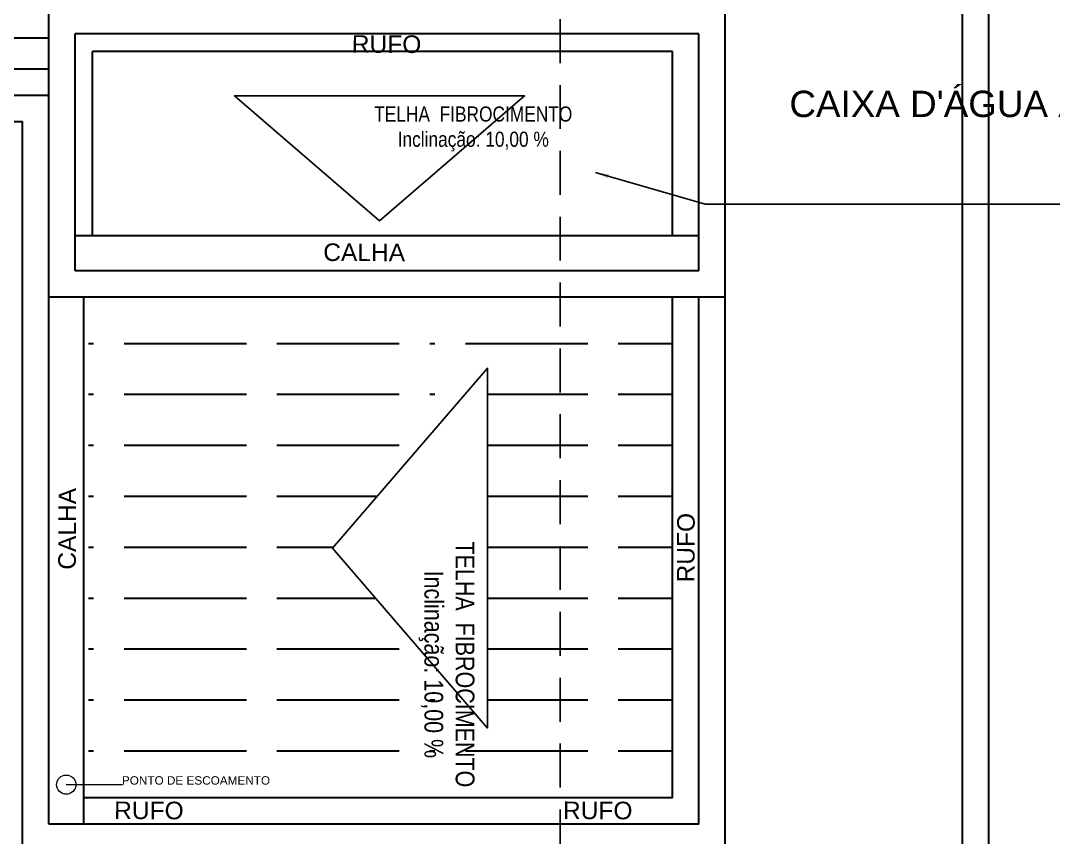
# Model space of a CAD drawing. Header units: millimetres. Extents: x 3314 to 3538, y 1235 to 1314.
# Drawn here: x 3341.37 to 3347.25, y 1282.47 to 1287.12 of the extents above; entities that cross this region are included whole.
import ezdxf

# ---------------------------------------------------------------- set-up
doc = ezdxf.new("R2010")
doc.units = ezdxf.units.MM
doc.linetypes.add('RAYITAS', pattern=[0.375, 0.25, -0.125])
for name, color, linetype in [('01', 1, 'Continuous'), ('02', 2, 'Continuous'), ('04', 4, 'Continuous'), ('_ARQ ALVENARIA', 7, 'Continuous')]:
    doc.layers.add(name, color=color, linetype=linetype)
doc.layers.add('ALVENARIA', color=7, linetype='Continuous', lineweight=30)
doc.layers.add('ALVENARIA 0.18', color=7, linetype='Continuous', lineweight=18)
doc.styles.add('ROMANS', font='romans.shx')
doc.styles.get("Standard").update_dxf_attribs({"font": 'arial.ttf'})
doc.styles.add('Util2000', font='arial.ttf')
doc.dimstyles.new('leader_1-50_m_ms_50_m', dxfattribs={"dimscale": 0.05, "dimtxt": 2, "dimasz": 1.5, "dimexe": 1, "dimexo": 0, "dimgap": 0.5, "dimtad": 1, "dimtoh": 1, "dimdec": 3, "dimzin": 12, "dimdsep": 46, "dimtxsty": 'Util2000', "dimcen": 1.5, "dimclrd": 1, "dimclre": 1, "dimclrt": 2, "dimazin": 3, "dimtfac": 1, "dimtdec": 4, "dimtofl": 0, "dimtmove": 0, "dimatfit": 3, "dimfxl": 1, "dimtolj": 1, "dimtzin": 12, "dimarcsym": 0})

msp = doc.modelspace()

# ---------------------------------------------------------------- hatches: boundary and pattern name
at = {"layer": 'ALVENARIA'}
h = msp.add_hatch(dxfattribs=at)
h.set_pattern_fill('ACAD_ISO11W100', color=1, scale=0.058)
h.paths.add_polyline_path([(3341.5314, 1295.2928), (3338.0814, 1295.2928), (3338.0814, 1289.0343), (3341.5314, 1289.0343)])
h.paths.add_polyline_path([(3339.5459, 1292.0008), (3340.429, 1290.976), (3339.5459, 1289.9513)], flags=16)
h.paths.add_polyline_path([(3341.5314, 1289.0343), (3338.0814, 1289.0343), (3338.0814, 1286.8428), (3341.5314, 1286.8428)])
h.paths.add_polyline_path([(3344.4425, 1295.2928), (3341.7314, 1295.2928), (3341.7314, 1289.0343), (3344.4425, 1289.0343)])
h.paths.add_polyline_path([(3344.0292, 1292.5294), (3344.0292, 1290.4799), (3343.1462, 1291.5047)], flags=16)
h.paths.add_polyline_path([(3345.0814, 1295.2928), (3344.4425, 1295.2928), (3344.4425, 1289.0343), (3345.0814, 1289.0343)])
h.paths.add_polyline_path([(3345.0814, 1289.0343), (3344.4425, 1289.0343), (3344.4425, 1287.1928), (3345.0814, 1287.1928)])
h.paths.add_polyline_path([(3344.4425, 1289.0343), (3341.7314, 1289.0343), (3341.7314, 1287.1928), (3344.4425, 1287.1928)])
h.paths.add_polyline_path([(3344.4425, 1285.5428), (3341.7314, 1285.5428), (3341.7314, 1282.6928), (3344.4425, 1282.6928)])
h.paths.add_polyline_path([(3344.0292, 1285.1398), (3344.0292, 1283.0903), (3343.1462, 1284.115)], flags=16)
h.paths.add_polyline_path([(3345.0814, 1285.5428), (3344.4425, 1285.5428), (3344.4425, 1282.6928), (3345.0814, 1282.6928)])
h.paths.add_polyline_path([(3339.9625, 1290.2879), (3339.9625, 1291.7413), (3339.5604, 1291.7413), (3339.5604, 1290.2879)], flags=24)
h.paths.add_polyline_path([(3341.935, 1294.6376), (3342.8022, 1294.6376), (3342.8022, 1294.7362), (3341.935, 1294.7362)], flags=24)
h.paths.add_polyline_path([(3343.6093, 1292.2678), (3343.6093, 1290.8144), (3344.0114, 1290.8144), (3344.0114, 1292.2678)], flags=24)
h.paths.add_polyline_path([(3341.935, 1288.8059), (3342.8022, 1288.8059), (3342.8022, 1288.9045), (3341.935, 1288.9045)], flags=24)
h.paths.add_polyline_path([(3341.935, 1282.7414), (3342.8022, 1282.7414), (3342.8022, 1282.84), (3341.935, 1282.84)], flags=24)
h.paths.add_polyline_path([(3343.6093, 1284.8781), (3343.6093, 1283.4247), (3344.0114, 1283.4247), (3344.0114, 1284.8781)], flags=24)

# ---------------------------------------------------------------- linework, layer by layer
msp.add_line((3341.9521, 1282.7667), (3341.6313, 1282.768))
at = {"layer": '02'}
for points in [[(3343.4138, 1285.9777), (3344.2396, 1286.6893), (3342.5881, 1286.6893)], [(3343.1462, 1284.115), (3344.0292, 1283.0903), (3344.0292, 1285.1398)]]:
    msp.add_lwpolyline(points, close=True, dxfattribs=at)
at = {"layer": '04', "linetype": 'RAYITAS'}
msp.add_line((3344.4425, 1280.1263), (3344.4425, 1305.4165), dxfattribs=at)
at = {"layer": 'ALVENARIA'}
for p, q in [((3346.8814, 1280.2428), (3346.8814, 1305.2428)), ((3346.7314, 1280.3928), (3346.7314, 1294.2927)), ((3345.3814, 1282.3928), (3345.3814, 1292.7779)), ((3345.2314, 1287.0428), (3341.6814, 1287.0428)), ((3345.2314, 1285.6928), (3345.2314, 1287.0428)), ((3345.0814, 1286.9428), (3341.7814, 1286.9428)), ((3337.9314, 1286.6928), (3341.5314, 1286.6928)), ((3337.7814, 1286.5428), (3341.3814, 1286.5428)), ((3341.3814, 1282.3928), (3341.3814, 1286.5428)), ((3345.2314, 1285.8928), (3341.6814, 1285.8928)), ((3345.2314, 1285.6928), (3341.6814, 1285.6928)), ((3345.3814, 1285.5428), (3341.5314, 1285.5428)), ((3345.2314, 1282.5428), (3345.2314, 1285.5428)), ((3345.2314, 1282.5428), (3341.5314, 1282.5428))]:
    msp.add_line(p, q, dxfattribs=at)
at = {"layer": 'ALVENARIA', "color": 3}
for p, q in [((3341.5314, 1282.5428), (3341.5314, 1295.4428)), ((3341.6814, 1285.6928), (3341.6814, 1287.0428)), ((3341.7814, 1285.8928), (3341.7814, 1286.9428)), ((3345.0814, 1285.8928), (3345.0814, 1286.9428)), ((3338.0814, 1286.8428), (3341.5314, 1286.8428)), ((3341.7314, 1282.5428), (3341.7314, 1285.5428)), ((3345.0814, 1282.6928), (3345.0814, 1285.5428)), ((3345.0814, 1282.6928), (3341.7314, 1282.6928))]:
    msp.add_line(p, q, dxfattribs=at)
at = {"layer": 'ALVENARIA 0.18'}
msp.add_circle((3341.6313, 1282.768), 0.0547, dxfattribs=at)

# ---------------------------------------------------------------- texts
at = {"layer": '01', "color": 2, "insert": (3345.7468, 1286.5667), "char_height": 0.15, "attachment_point": 7, "style": 'Util2000'}
msp.add_mtext("\\A1;CAIXA D'ÁGUA ABAIXO DO TELHADO", dxfattribs=at)
at = {"layer": '04', "char_height": 0.1, "attachment_point": 5, "style": 'ROMANS'}
for s, insert, rotation in [('{\\fArial|b0|i0|c0|p34;RUFO}', (3343.4543, 1286.9836), 359.77388), ('{\\fArial|b0|i0|c0|p34;CALHA}', (3343.3268, 1285.798), 359.77388), ('{\\fArial|b0|i0|c0|p34;CALHA}', (3341.6373, 1284.2246), 89.77388), ('{\\fArial|b0|i0|c0|p34;RUFO}', (3345.1582, 1284.117), 89.77388), ('{\\fArial|b0|i0|c0|p34;RUFO}', (3342.1018, 1282.6205), 359.77388), ('{\\fArial|b0|i0|c0|p34;RUFO}', (3344.656, 1282.6205), 359.77388)]:
    msp.add_mtext(s, dxfattribs=dict(at, insert=insert, rotation=rotation))
at = {"layer": '04', "insert": (3343.3836, 1286.373), "char_height": 0.086042, "attachment_point": 7}
msp.add_mtext('\\pxqc;{\\fArial Narrow|b0|i0|c0|p34;\\C4;TELHA  FIBROCIMENTO\\PInclinação: 10,00 %}', dxfattribs=at)
at = {"layer": '04', "insert": (3343.6368, 1284.1525), "char_height": 0.10678, "attachment_point": 7, "rotation": 270}
msp.add_mtext('\\pxqc;{\\fArial Narrow|b0|i0|c0|p34;\\C4;TELHA  FIBROCIMENTO\\PInclinação: 10,00 %}', dxfattribs=at)
at = {"layer": '_ARQ ALVENARIA', "insert": (3342.3697, 1282.7915), "char_height": 0.04786, "attachment_point": 5, "style": 'ROMANS'}
msp.add_mtext('{\\fArial|b0|i0|c0|p34;PONTO DE ESCOAMENTO}', dxfattribs=at)

# ---------------------------------------------------------------- leaders
at = {"layer": '01', "annotation_type": 0, "has_hookline": 1, "hookline_direction": 0, "text_width": 3.7114}
msp.add_leader([(3344.6443, 1286.2527), (3345.2676, 1286.0734), (3345.75, 1286.0734)], dimstyle='leader_1-50_m_ms_50_m', dxfattribs=at)

doc.saveas('drawing.dxf')
